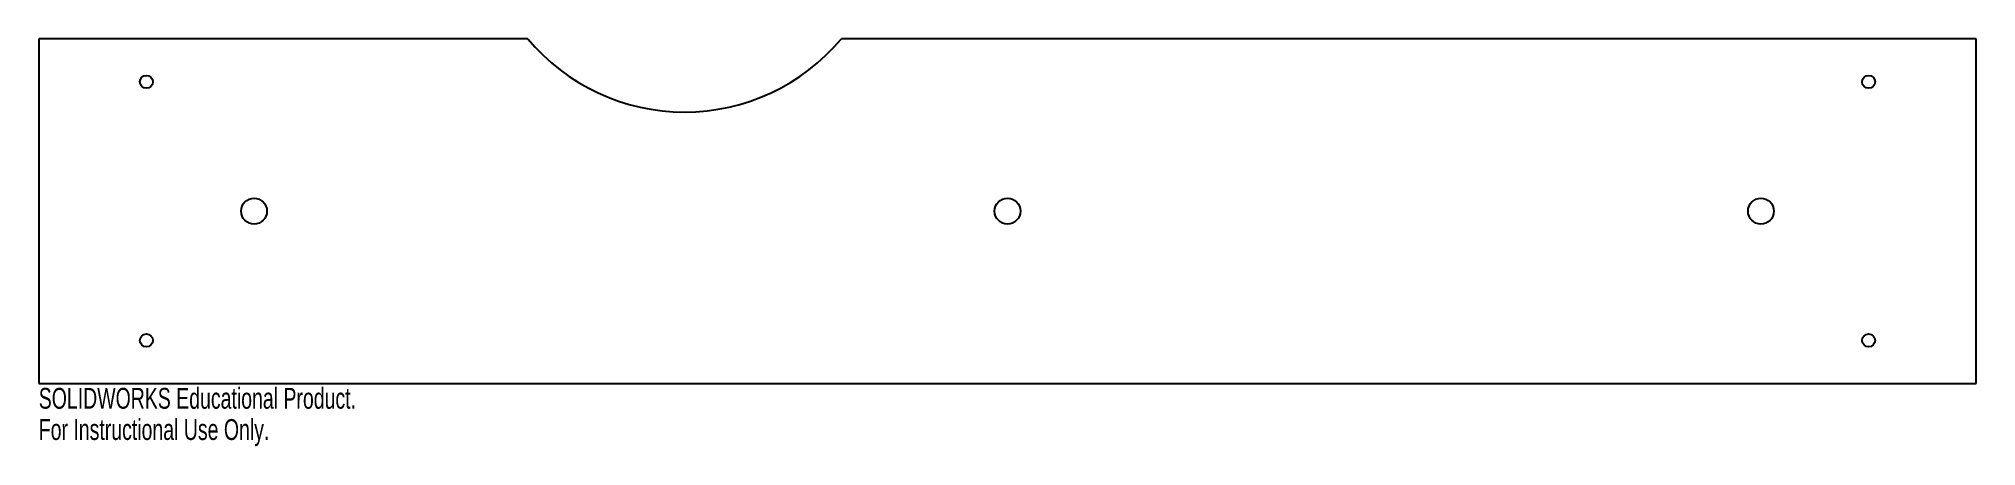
# Model space of a CAD drawing. Header units: millimetres. Extents: x 0 to 450, y -15 to 80.
import ezdxf

# ---------------------------------------------------------------- set-up
doc = ezdxf.new("R2010")
doc.units = ezdxf.units.MM
doc.styles.add('SLDTEXTSTYLE0', font='TXT', dxfattribs={"width": 0.7})

msp = doc.modelspace()

# ---------------------------------------------------------------- linework, layer by layer
at = {"color": 7, "linetype": 'Continuous', "lineweight": 25}
for p, q in [((113.59, 80), (0, 80)), ((0, 80), (0, 0)), ((450, 80), (186.41, 80)), ((450, 0), (450, 80)), ((0, 0), (450, 0))]:
    msp.add_line(p, q, dxfattribs=at)
for centre, radius in [((25, 70), 1.5), ((425, 70), 1.5), ((50, 40), 3), ((225, 40), 3), ((400, 40), 3), ((25, 10), 1.5), ((425, 10), 1.5)]:
    msp.add_circle(centre, radius, dxfattribs=at)
msp.add_arc((150, 110.5), 47.5, 219.949, 320.051, dxfattribs=at)

# ---------------------------------------------------------------- texts
at = {"color": 7, "linetype": 'Continuous', "char_height": 4.8336, "attachment_point": 1, "style": 'SLDTEXTSTYLE0'}
for s, insert in [('SOLIDWORKS Educational Product.', (0, -1.02)), ('For Instructional Use Only.', (0, -8.27))]:
    msp.add_mtext(s, dxfattribs=dict(at, insert=insert))

doc.saveas('drawing.dxf')
